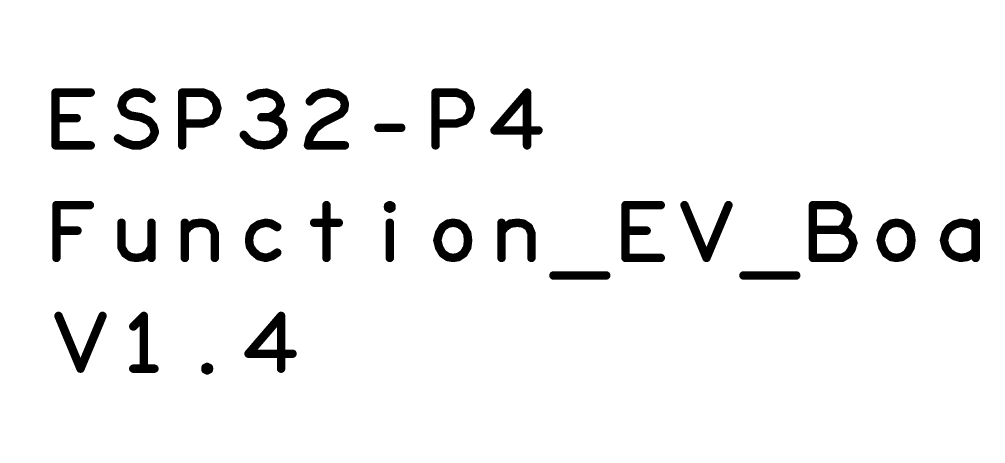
# Model space of a CAD drawing. Extents: x -13 to 102, y 0 to 99.
# Drawn here: x 41.43 to 64.68, y 35.92 to 46.14 of the extents above; entities that cross this region are included whole.
import ezdxf

# ---------------------------------------------------------------- set-up
doc = ezdxf.new("R2010")
doc.units = 0
doc.layers.get('0').update_dxf_attribs({"linetype": 'CONTINUOUS'})
doc.layers.get('DEFPOINTS').update_dxf_attribs({"linetype": 'CONTINUOUS'})
doc.layers.add('SILK_TOP_ART', color=251, linetype='CONTINUOUS')
doc.layers.add('SOLDER_TOP_ART', color=18, linetype='CONTINUOUS')
doc.layers.get('0').off()
doc.dimstyles.get("Standard").update_dxf_attribs({"dimtxt": 3, "dimasz": 3, "dimexe": 0.18, "dimexo": 0, "dimgap": 1.5, "dimtad": 0, "dimtih": 1, "dimtoh": 1, "dimzin": 0, "dimcen": 0.09, "dimazin": 3, "dimtfac": 1, "dimtofl": 0, "dimtmove": 0, "dimatfit": 3})

# ---------------------------------------------------------------- blocks, each defined once
blk = doc.blocks.new('ROUND_304')
at = {"const_width": 0.1016}
blk.add_lwpolyline([(-0.0508, 0, 1), (0.0508, 0, 1)], format="xyb", close=True, dxfattribs=at)
blk = doc.blocks.new('*U174')
at = {"layer": 'SOLDER_TOP_ART', "color": 0, "linetype": 'CONTINUOUS'}
blk.add_text('88.00', height=3, dxfattribs=at).set_placement((39.771, 0.605))
blk = doc.blocks.new('*D168')
at = {"layer": 'DEFPOINTS', "color": 0, "linetype": 'CONTINUOUS'}
for p in [(1, 82.538), (89, 61.962), (89, 2.079)]:
    blk.add_point(p, dxfattribs=at)
at = {"layer": 'SOLDER_TOP_ART', "color": 0, "linetype": 'CONTINUOUS'}
for p, q in [((1, 82.538), (1, 1.899)), ((89, 61.962), (89, 1.899)), ((4, 2.079), (38.441, 2.079)), ((86, 2.079), (51.559, 2.079))]:
    blk.add_line(p, q, dxfattribs=at)
for points in [[(4, 2.579), (4, 1.579), (1, 2.079)], [(86, 2.579), (86, 1.579), (89, 2.079)]]:
    blk.add_solid(points, dxfattribs=at)
at = {"layer": 'SOLDER_TOP_ART', "linetype": 'CONTINUOUS'}
blk.add_blockref('*U174', (0, 0), dxfattribs=at)

msp = doc.modelspace()

# ---------------------------------------------------------------- linework, layer by layer
at = {"layer": 'SILK_TOP_ART', "const_width": 0.2032}
for points in [[(42.2995, 43.1038), (42.2995, 44.3738)], [(42.2995, 44.3738), (43.1461, 44.3738)], [(43.9293, 44.2045), (44.0351, 44.3103)], [(44.0351, 44.3103), (44.1833, 44.3738)], [(44.1833, 44.3738), (44.3315, 44.3738)], [(44.3315, 44.3738), (44.4796, 44.3315)], [(44.4796, 44.3315), (44.6067, 44.2256)], [(45.3475, 43.1038), (45.3475, 44.3738)], [(45.3475, 44.3738), (45.8555, 44.3738)], [(45.8555, 44.3738), (46.0248, 44.3103)], [(46.0248, 44.3103), (46.1518, 44.1621)], [(47.189, 44.3526), (46.9985, 44.268)], [(47.3795, 44.3738), (47.189, 44.3526)], [(47.57, 44.3103), (47.3795, 44.3738)], [(47.6758, 44.2045), (47.57, 44.3103)], [(48.5436, 44.2891), (48.6918, 44.3526)], [(48.6918, 44.3526), (48.8611, 44.3738)], [(48.8611, 44.3738), (49.0728, 44.3315)], [(49.0728, 44.3315), (49.221, 44.2256)], [(51.4435, 43.1038), (51.4435, 44.3738)], [(51.4435, 44.3738), (51.9515, 44.3738)], [(51.9515, 44.3738), (52.1208, 44.3103)], [(52.1208, 44.3103), (52.2478, 44.1621)], [(53.6448, 44.3738), (52.8616, 43.4636)], [(53.6448, 43.1038), (53.6448, 44.3738)], [(43.8869, 44.0563), (43.9293, 44.2045)], [(46.1518, 44.1621), (46.1941, 43.9928)], [(47.7181, 44.0775), (47.6758, 44.2045)], [(47.6758, 43.9504), (47.7181, 44.0775)], [(48.4166, 44.1621), (48.5436, 44.2891)], [(49.221, 44.2256), (49.2633, 44.0987)], [(49.2633, 44.0987), (49.2421, 43.9716)], [(52.2478, 44.1621), (52.2901, 43.9928)], [(43.9505, 43.9081), (43.8869, 44.0563)], [(44.0986, 43.8235), (43.9505, 43.9081)], [(46.1941, 43.9928), (46.1518, 43.8235)], [(47.443, 43.7811), (47.57, 43.8446)], [(47.57, 43.8446), (47.6758, 43.9504)], [(49.1575, 43.8658), (48.7341, 43.6541)], [(49.2421, 43.9716), (49.1575, 43.8658)], [(52.2901, 43.9928), (52.2478, 43.8235)], [(42.8075, 43.76), (42.2995, 43.76)], [(44.3526, 43.7811), (44.0986, 43.8235)], [(44.5431, 43.6965), (44.3526, 43.7811)], [(44.649, 43.5694), (44.5431, 43.6965)], [(45.8555, 43.6329), (45.3475, 43.6329)], [(46.046, 43.6965), (45.8555, 43.6329)], [(46.1518, 43.8235), (46.046, 43.6965)], [(47.443, 43.7811), (47.2525, 43.7811)], [(47.5911, 43.7388), (47.443, 43.7811)], [(47.7393, 43.6329), (47.5911, 43.7388)], [(47.7816, 43.4848), (47.7393, 43.6329)], [(48.7341, 43.6541), (48.5436, 43.506)], [(51.9515, 43.6329), (51.4435, 43.6329)], [(52.142, 43.6965), (51.9515, 43.6329)], [(52.2478, 43.8235), (52.142, 43.6965)], [(44.6278, 43.2731), (44.6913, 43.4213)], [(44.6913, 43.4213), (44.649, 43.5694)], [(47.7605, 43.3578), (47.7816, 43.4848)], [(48.5436, 43.506), (48.4166, 43.2943)], [(50.0676, 43.5271), (50.618, 43.5271)], [(52.8616, 43.4636), (53.92, 43.4636)], [(43.8023, 43.2731), (43.9716, 43.1673)], [(43.9716, 43.1673), (44.1621, 43.1038)], [(44.3315, 43.1038), (44.5008, 43.1673)], [(44.5008, 43.1673), (44.6278, 43.2731)], [(46.8291, 43.3578), (46.9561, 43.2096)], [(46.9561, 43.2096), (47.1254, 43.125)], [(47.4853, 43.125), (47.6547, 43.2308)], [(47.6547, 43.2308), (47.7605, 43.3578)], [(48.4166, 43.2943), (48.3743, 43.1038)], [(43.1461, 43.1038), (42.2995, 43.1038)], [(44.1621, 43.1038), (44.3315, 43.1038)], [(47.1254, 43.125), (47.316, 43.1038)], [(47.316, 43.1038), (47.4853, 43.125)], [(48.3743, 43.1038), (49.2633, 43.1038)], [(42.3206, 40.3945), (42.3206, 41.6645)], [(42.3206, 41.6645), (43.125, 41.6645)], [(48.8188, 41.6645), (48.8188, 40.3945)], [(50.3005, 41.6433), (50.3428, 41.6645)], [(50.3005, 41.601), (50.3005, 41.6433)], [(50.3428, 41.5798), (50.3005, 41.601)], [(50.3428, 41.6645), (50.3851, 41.6433)], [(50.3851, 41.601), (50.3428, 41.5798)], [(50.3851, 41.6433), (50.3851, 41.601)], [(56.0155, 40.3945), (56.0155, 41.6645)], [(56.0155, 41.6645), (56.8621, 41.6645)], [(57.4336, 41.6645), (57.9628, 40.3945)], [(57.9628, 40.3945), (58.492, 41.6645)], [(61.0955, 41.6645), (60.524, 41.6645)], [(60.524, 41.6645), (60.524, 40.3945)], [(61.2436, 41.601), (61.0955, 41.6645)], [(61.3283, 41.5163), (61.2436, 41.601)], [(61.3707, 41.3894), (61.3283, 41.5163)], [(61.3283, 41.2411), (61.3707, 41.3894)], [(43.8869, 41.2411), (43.8869, 40.6485)], [(44.6067, 40.3945), (44.6067, 41.2411)], [(45.4109, 40.3945), (45.4109, 41.2411)], [(45.4109, 41.0295), (45.4956, 41.1353)], [(45.4956, 41.1353), (45.6226, 41.22)], [(45.6226, 41.22), (45.792, 41.2411)], [(45.792, 41.2411), (45.9401, 41.22)], [(45.9401, 41.22), (46.0671, 41.1353)], [(46.0671, 41.1353), (46.1307, 40.9872)], [(47.062, 41.1142), (46.9773, 40.966)], [(47.189, 41.1988), (47.062, 41.1142)], [(47.3583, 41.2411), (47.189, 41.1988)], [(47.4853, 41.22), (47.3583, 41.2411)], [(47.6335, 41.1353), (47.4853, 41.22)], [(48.5225, 41.2411), (49.1151, 41.2411)], [(50.3428, 41.2411), (50.3428, 40.3945)], [(51.5281, 40.9872), (51.6128, 41.1353)], [(51.6128, 41.1353), (51.7398, 41.22)], [(51.7398, 41.22), (51.8668, 41.2411)], [(51.8668, 41.2411), (51.9938, 41.22)], [(51.9938, 41.22), (52.1208, 41.1353)], [(52.1208, 41.1353), (52.2055, 40.9872)], [(53.0309, 40.3945), (53.0309, 41.2411)], [(53.0309, 41.0295), (53.1156, 41.1353)], [(53.1156, 41.1353), (53.2426, 41.22)], [(53.2426, 41.22), (53.412, 41.2411)], [(53.412, 41.2411), (53.5601, 41.22)], [(53.5601, 41.22), (53.6871, 41.1353)], [(53.6871, 41.1353), (53.7507, 40.9872)], [(61.1801, 41.0718), (60.524, 41.0718)], [(61.1801, 41.0718), (61.2648, 41.1353)], [(61.3283, 41.0295), (61.1801, 41.0718)], [(61.2648, 41.1353), (61.3283, 41.2411)], [(62.1961, 40.9872), (62.2808, 41.1353)], [(62.2808, 41.1353), (62.4078, 41.22)], [(62.4078, 41.22), (62.5348, 41.2411)], [(62.5348, 41.2411), (62.6618, 41.22)], [(62.6618, 41.22), (62.7888, 41.1353)], [(62.7888, 41.1353), (62.8735, 40.9872)], [(63.8048, 41.1142), (63.7201, 40.9872)], [(63.9318, 41.1988), (63.8048, 41.1142)], [(64.08, 41.2411), (63.9318, 41.1988)], [(64.2281, 41.22), (64.08, 41.2411)], [(64.3551, 41.1777), (64.2281, 41.22)], [(64.4398, 41.093), (64.3551, 41.1777)], [(64.4398, 40.3945), (64.4398, 41.2411)], [(42.8286, 41.0507), (42.3206, 41.0507)], [(46.1307, 40.9872), (46.1307, 40.3945)], [(46.9773, 40.966), (46.9561, 40.8178)], [(51.4858, 40.8178), (51.5281, 40.9872)], [(52.2055, 40.9872), (52.2267, 40.8178)], [(53.7507, 40.9872), (53.7507, 40.3945)], [(56.5235, 41.0507), (56.0155, 41.0507)], [(61.4553, 40.9025), (61.3283, 41.0295)], [(61.4976, 40.7543), (61.4553, 40.9025)], [(62.1538, 40.8178), (62.1961, 40.9872)], [(62.8735, 40.9872), (62.8947, 40.8178)], [(63.7201, 40.9872), (63.6778, 40.8178)], [(43.8869, 40.6485), (43.9716, 40.5003)], [(44.522, 40.5003), (44.6067, 40.6485)], [(46.9561, 40.8178), (46.9773, 40.6696)], [(46.9773, 40.6696), (47.062, 40.5426)], [(51.5281, 40.6485), (51.4858, 40.8178)], [(51.6128, 40.5003), (51.5281, 40.6485)], [(52.2055, 40.6485), (52.1208, 40.5003)], [(52.2267, 40.8178), (52.2055, 40.6485)], [(61.3707, 40.4791), (61.4553, 40.6062)], [(61.4553, 40.6062), (61.4976, 40.7543)], [(62.1961, 40.6485), (62.1538, 40.8178)], [(62.2808, 40.5003), (62.1961, 40.6485)], [(62.8735, 40.6485), (62.7888, 40.5003)], [(62.8947, 40.8178), (62.8735, 40.6485)], [(63.6778, 40.8178), (63.7201, 40.6485)], [(63.7201, 40.6485), (63.8048, 40.5215)], [(43.9716, 40.5003), (44.0986, 40.4157)], [(44.0986, 40.4157), (44.2468, 40.3945)], [(44.2468, 40.3945), (44.395, 40.4157)], [(44.395, 40.4157), (44.522, 40.5003)], [(47.062, 40.5426), (47.189, 40.4368)], [(47.189, 40.4368), (47.3583, 40.3945)], [(47.3583, 40.3945), (47.5065, 40.4368)], [(47.5065, 40.4368), (47.6335, 40.5215)], [(51.7398, 40.4157), (51.6128, 40.5003)], [(51.8668, 40.3945), (51.7398, 40.4157)], [(51.9938, 40.4157), (51.8668, 40.3945)], [(52.1208, 40.5003), (51.9938, 40.4157)], [(56.8621, 40.3945), (56.0155, 40.3945)], [(60.524, 40.3945), (61.2225, 40.3945)], [(61.2225, 40.3945), (61.3707, 40.4791)], [(62.4078, 40.4157), (62.2808, 40.5003)], [(62.5348, 40.3945), (62.4078, 40.4157)], [(62.6618, 40.4157), (62.5348, 40.3945)], [(62.7888, 40.5003), (62.6618, 40.4157)], [(63.8048, 40.5215), (63.9318, 40.4368)], [(63.9318, 40.4368), (64.08, 40.3945)], [(64.08, 40.3945), (64.2281, 40.4157)], [(64.2281, 40.4157), (64.3551, 40.4791)], [(64.3551, 40.4791), (64.4398, 40.5638)], [(54.2798, 39.9712), (55.5498, 39.9712)], [(58.8518, 39.9712), (60.1218, 39.9712)], [(42.3714, 38.9975), (42.9006, 37.7275)], [(42.9006, 37.7275), (43.4298, 38.9975)], [(44.4246, 38.9975), (44.1706, 38.7435)], [(44.4246, 37.7275), (44.4246, 38.9975)], [(47.7266, 38.9975), (46.9434, 38.0873)], [(47.7266, 37.7275), (47.7266, 38.9975)], [(46.9434, 38.0873), (48.0018, 38.0873)], [(44.1706, 37.7275), (44.6786, 37.7275)], [(45.9063, 37.7487), (45.9486, 37.7698)], [(45.9063, 37.7063), (45.9063, 37.7487)], [(45.9486, 37.6852), (45.9063, 37.7063)], [(45.9486, 37.7698), (45.9909, 37.7487)], [(45.9909, 37.7063), (45.9486, 37.6852)], [(45.9909, 37.7487), (45.9909, 37.7063)]]:
    msp.add_lwpolyline(points, dxfattribs=at)

# ---------------------------------------------------------------- block references
at = {"layer": 'SILK_TOP_ART'}
for p in [(42.2995, 44.3738), (43.1461, 44.3738), (44.0351, 44.3103), (44.1833, 44.3738), (44.3315, 44.3738), (44.4796, 44.3315), (45.3475, 44.3738), (45.8555, 44.3738), (46.0248, 44.3103), (47.189, 44.3526), (47.3795, 44.3738), (47.57, 44.3103), (48.6918, 44.3526), (48.8611, 44.3738), (49.0728, 44.3315), (51.4435, 44.3738), (51.9515, 44.3738), (52.1208, 44.3103), (53.6448, 44.3738), (43.9293, 44.2045), (44.6067, 44.2256), (46.1518, 44.1621), (46.9985, 44.268), (47.6758, 44.2045), (47.7181, 44.0775), (48.4166, 44.1621), (48.5436, 44.2891), (49.221, 44.2256), (49.2633, 44.0987), (52.2478, 44.1621), (43.8869, 44.0563), (43.9505, 43.9081), (46.1941, 43.9928), (47.57, 43.8446), (47.6758, 43.9504), (49.1575, 43.8658), (49.2421, 43.9716), (52.2901, 43.9928), (42.2995, 43.76), (42.8075, 43.76), (44.0986, 43.8235), (44.3526, 43.7811), (44.5431, 43.6965), (45.3475, 43.6329), (45.8555, 43.6329), (46.046, 43.6965), (46.1518, 43.8235), (47.2525, 43.7811), (47.443, 43.7811), (47.443, 43.7811), (47.5911, 43.7388), (47.7393, 43.6329), (48.7341, 43.6541), (51.4435, 43.6329), (51.9515, 43.6329), (52.142, 43.6965), (52.2478, 43.8235), (44.649, 43.5694), (44.6913, 43.4213), (47.7816, 43.4848), (48.5436, 43.506), (50.0676, 43.5271), (50.618, 43.5271), (52.8616, 43.4636), (53.92, 43.4636), (43.8023, 43.2731), (43.9716, 43.1673), (44.5008, 43.1673), (44.6278, 43.2731), (46.8291, 43.3578), (46.9561, 43.2096), (47.6547, 43.2308), (47.7605, 43.3578), (48.4166, 43.2943), (42.2995, 43.1038), (43.1461, 43.1038), (44.1621, 43.1038), (44.3315, 43.1038), (45.3475, 43.1038), (47.1254, 43.125), (47.316, 43.1038), (47.4853, 43.125), (48.3743, 43.1038), (49.2633, 43.1038), (51.4435, 43.1038), (53.6448, 43.1038), (42.3206, 41.6645), (43.125, 41.6645), (48.8188, 41.6645), (50.3005, 41.6433), (50.3005, 41.601), (50.3428, 41.6645), (50.3428, 41.5798), (50.3428, 41.5798), (50.3851, 41.6433), (50.3851, 41.601), (56.0155, 41.6645), (56.8621, 41.6645), (57.4336, 41.6645), (58.492, 41.6645), (60.524, 41.6645), (61.0955, 41.6645), (61.2436, 41.601), (61.3283, 41.5163), (61.3707, 41.3894), (43.8869, 41.2411), (44.6067, 41.2411), (45.4109, 41.2411), (45.4956, 41.1353), (45.6226, 41.22), (45.792, 41.2411), (45.9401, 41.22), (46.0671, 41.1353), (47.062, 41.1142), (47.189, 41.1988), (47.3583, 41.2411), (47.4853, 41.22), (47.6335, 41.1353), (48.5225, 41.2411), (49.1151, 41.2411), (50.3428, 41.2411), (51.6128, 41.1353), (51.7398, 41.22), (51.8668, 41.2411), (51.9938, 41.22), (52.1208, 41.1353), (53.0309, 41.2411), (53.1156, 41.1353), (53.2426, 41.22), (53.412, 41.2411), (53.5601, 41.22), (53.6871, 41.1353), (60.524, 41.0718), (61.1801, 41.0718), (61.1801, 41.0718), (61.2648, 41.1353), (61.3283, 41.2411), (62.2808, 41.1353), (62.4078, 41.22), (62.5348, 41.2411), (62.6618, 41.22), (62.7888, 41.1353), (63.8048, 41.1142), (63.9318, 41.1988), (64.08, 41.2411), (64.2281, 41.22), (64.3551, 41.1777), (64.4398, 41.2411), (64.4398, 41.093), (42.3206, 41.0507), (42.8286, 41.0507), (45.4109, 41.0295), (46.1307, 40.9872), (46.9773, 40.966), (51.5281, 40.9872), (52.2055, 40.9872), (53.0309, 41.0295), (53.7507, 40.9872), (56.0155, 41.0507), (56.5235, 41.0507), (61.3283, 41.0295), (61.4553, 40.9025), (62.1961, 40.9872), (62.8735, 40.9872), (63.7201, 40.9872), (43.8869, 40.6485), (44.6067, 40.6485), (46.9561, 40.8178), (46.9773, 40.6696), (51.4858, 40.8178), (51.5281, 40.6485), (52.2055, 40.6485), (52.2267, 40.8178), (61.4553, 40.6062), (61.4976, 40.7543), (62.1538, 40.8178), (62.1961, 40.6485), (62.8735, 40.6485), (62.8947, 40.8178), (63.6778, 40.8178), (63.7201, 40.6485), (42.3206, 40.3945), (43.9716, 40.5003), (44.0986, 40.4157), (44.2468, 40.3945), (44.395, 40.4157), (44.522, 40.5003), (44.6067, 40.3945), (45.4109, 40.3945), (46.1307, 40.3945), (47.062, 40.5426), (47.189, 40.4368), (47.3583, 40.3945), (47.5065, 40.4368), (47.6335, 40.5215), (48.8188, 40.3945), (50.3428, 40.3945), (51.6128, 40.5003), (51.7398, 40.4157), (51.8668, 40.3945), (51.8668, 40.3945), (51.9938, 40.4157), (52.1208, 40.5003), (53.0309, 40.3945), (53.7507, 40.3945), (56.0155, 40.3945), (56.8621, 40.3945), (57.9628, 40.3945), (60.524, 40.3945), (61.2225, 40.3945), (61.3707, 40.4791), (62.2808, 40.5003), (62.4078, 40.4157), (62.5348, 40.3945), (62.5348, 40.3945), (62.6618, 40.4157), (62.7888, 40.5003), (63.8048, 40.5215), (63.9318, 40.4368), (64.08, 40.3945), (64.2281, 40.4157), (64.3551, 40.4791), (64.4398, 40.5638), (64.4398, 40.3945), (54.2798, 39.9712), (55.5498, 39.9712), (58.8518, 39.9712), (60.1218, 39.9712), (42.3714, 38.9975), (43.4298, 38.9975), (44.4246, 38.9975), (47.7266, 38.9975), (44.1706, 38.7435), (46.9434, 38.0873), (48.0018, 38.0873), (42.9006, 37.7275), (44.1706, 37.7275), (44.4246, 37.7275), (44.6786, 37.7275), (45.9063, 37.7487), (45.9063, 37.7063), (45.9486, 37.7698), (45.9486, 37.6852), (45.9486, 37.6852), (45.9909, 37.7487), (45.9909, 37.7063), (47.7266, 37.7275)]:
    msp.add_blockref('ROUND_304', p, dxfattribs=at)

# ---------------------------------------------------------------- dimensions: what is measured, and where the dimension line sits
at = {"layer": 'SOLDER_TOP_ART', "linetype": 'CONTINUOUS'}
dim = msp.add_linear_dim(base=(89, 2.079174), p1=(1, 82.5381), p2=(89, 61.9619), dimstyle='Standard', dxfattribs=at)
dim.commit()
dim.dimension.update_dxf_attribs({"geometry": '*D168', "text_midpoint": (45, 2.079174)})

doc.saveas('drawing.dxf')
